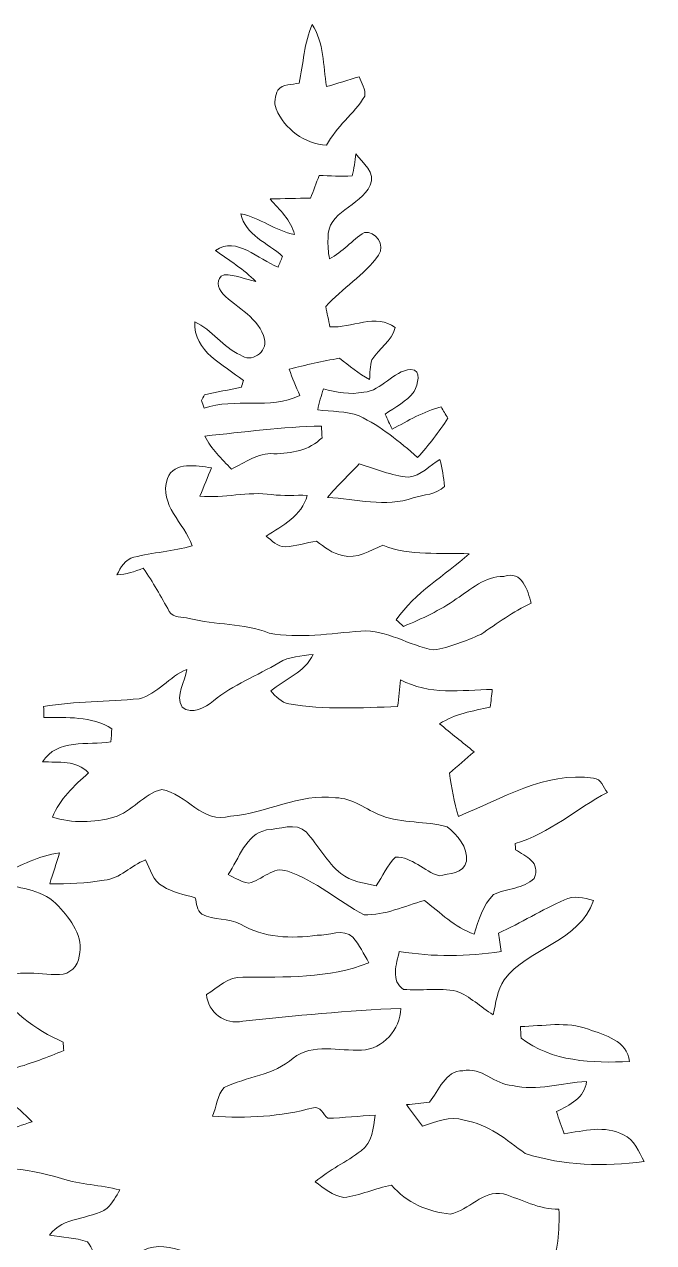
# Model space of a CAD drawing. Header units: centimetres. Extents: x -16.2 to 16.2, y -13.4 to 13.4.
# Drawn here: x -3.21 to 4.71, y -1.94 to 13.41 of the extents above; entities that cross this region are included whole.
import ezdxf

# ---------------------------------------------------------------- set-up
doc = ezdxf.new("R2010")
doc.units = ezdxf.units.CM
doc.header["$MEASUREMENT"] = 0
doc.layers.add('Layer 1', color=7, linetype='Continuous')

msp = doc.modelspace()

# ---------------------------------------------------------------- linework, layer by layer
at = {"layer": 'Layer 1', "color": 252, "lineweight": 9}
for points, knots in [([(0.25002, 12.66578), (0.30259, 12.91202), (0.31246, 13.17167), (0.41336, 13.4052), (0.41336, 13.4052), (0.5647, 13.17555), (0.54777, 12.88309), (0.59469, 12.6238), (0.59469, 12.6238), (0.73333, 12.65802), (0.86738, 12.70565), (1.00461, 12.74586), (1.00461, 12.74586), (1.03001, 12.66684), (1.09387, 12.58429), (1.07411, 12.49998), (1.07411, 12.49998), (0.939, 12.27632), (0.71569, 12.11721), (0.59539, 11.88226), (0.59539, 11.88226), (0.31529, 11.90272), (0.06905, 12.08264), (-0.03961, 12.34052), (-0.03961, 12.34052), (-0.07101, 12.41778), (-0.05196, 12.50456), (-0.02056, 12.57829), (-0.02056, 12.57829), (0.0447, 12.65661), (0.15971, 12.6425), (0.25002, 12.66578)], [0, 0, 0, 0, 0.11111111, 0.11111111, 0.11111111, 0.11111111, 0.22222222, 0.22222222, 0.22222222, 0.22222222, 0.33333333, 0.33333333, 0.33333333, 0.33333333, 0.44444444, 0.44444444, 0.44444444, 0.44444444, 0.55555556, 0.55555556, 0.55555556, 0.55555556, 0.66666667, 0.66666667, 0.66666667, 0.66666667, 0.77777778, 0.77777778, 0.77777778, 0.77777778, 1, 1, 1, 1]), ([(0.96228, 11.77396), (1.04801, 11.66178), (1.21945, 11.53407), (1.14255, 11.37991), (1.14255, 11.37991), (1.02014, 11.10721), (0.5961, 11.05394), (0.61338, 10.70822), (0.61338, 10.70822), (0.6095, 10.62249), (0.61515, 10.53747), (0.63067, 10.45316), (0.63067, 10.45316), (0.79824, 10.53465), (0.91289, 10.68952), (1.07058, 10.78583), (1.07058, 10.78583), (1.20993, 10.81158), (1.3401, 10.62108), (1.24697, 10.49867), (1.24697, 10.49867), (1.06811, 10.24255), (0.79083, 10.08133), (0.5834, 9.85062), (0.5834, 9.85062), (0.60104, 9.7656), (0.61938, 9.68058), (0.63772, 9.5952), (0.63772, 9.5952), (0.89913, 9.5758), (1.22686, 9.77336), (1.45617, 9.58603), (1.45617, 9.58603), (1.41348, 9.41811), (1.25438, 9.3211), (1.16583, 9.18034), (1.16583, 9.18034), (1.13761, 9.10132), (1.14326, 9.01559), (1.13479, 8.93304), (1.13479, 8.93304), (0.99862, 9.00712), (0.87867, 9.10696), (0.7559, 9.19939), (0.7559, 9.19939), (0.54283, 9.16623), (0.33328, 9.11296), (0.12373, 9.06392), (0.12373, 9.06392), (0.16359, 8.95174), (0.21086, 8.84238), (0.25743, 8.73266), (0.25743, 8.73266), (-0.12004, 8.54604), (-0.55396, 8.70691), (-0.9459, 8.57285), (-0.9459, 8.57285), (-0.95648, 8.6046), (-0.96706, 8.636), (-0.97765, 8.66705), (-0.97765, 8.66705), (-0.96883, 8.68504), (-0.95154, 8.72067), (-0.94272, 8.73831), (-0.94272, 8.73831), (-0.7875, 8.77182), (-0.63263, 8.80463), (-0.4767, 8.83673), (-0.4767, 8.83673), (-0.47035, 8.85719), (-0.4573, 8.89882), (-0.45095, 8.91928), (-0.45095, 8.91928), (-0.69895, 9.11895), (-1.07995, 9.28123), (-1.06372, 9.6587), (-1.06372, 9.6587), (-0.8443, 9.55957), (-0.71306, 9.33838), (-0.49046, 9.24278), (-0.49046, 9.24278), (-0.35887, 9.13236), (-0.14368, 9.27912), (-0.18531, 9.43928), (-0.18531, 9.43928), (-0.24881, 9.70668), (-0.53385, 9.83051), (-0.70883, 10.01219), (-0.70883, 10.01219), (-0.78044, 10.07992), (-0.80655, 10.21151), (-0.69366, 10.25137), (-0.69366, 10.25137), (-0.55572, 10.25525), (-0.42731, 10.19422), (-0.29431, 10.166), (-0.29431, 10.166), (-0.4453, 10.31981), (-0.63051, 10.43376), (-0.80443, 10.55829), (-0.80443, 10.55829), (-0.52715, 10.74244), (-0.27033, 10.44046), (-0.01491, 10.34944), (-0.01491, 10.34944), (0.00308, 10.39389), (0.02142, 10.43834), (0.04012, 10.48209), (0.04012, 10.48209), (-0.14368, 10.65354), (-0.4259, 10.7509), (-0.48552, 11.02043), (-0.48552, 11.02043), (-0.24563, 10.96822), (-0.04737, 10.8077), (0.19287, 10.75725), (0.19287, 10.75725), (0.14877, 10.9407), (0.00378, 11.06911), (-0.11546, 11.20599), (-0.11546, 11.20599), (0.05352, 11.21022), (0.22356, 11.2141), (0.39325, 11.21657), (0.39325, 11.21657), (0.43029, 11.31112), (0.46522, 11.40637), (0.50014, 11.50126), (0.50014, 11.50126), (0.63843, 11.49844), (0.77637, 11.48645), (0.91501, 11.49809), (0.91501, 11.49809), (0.94429, 11.58734), (0.94923, 11.68153), (0.96228, 11.77396)], [0, 0, 0, 0, 0.02857143, 0.02857143, 0.02857143, 0.02857143, 0.05714286, 0.05714286, 0.05714286, 0.05714286, 0.08571429, 0.08571429, 0.08571429, 0.08571429, 0.11428571, 0.11428571, 0.11428571, 0.11428571, 0.14285714, 0.14285714, 0.14285714, 0.14285714, 0.17142857, 0.17142857, 0.17142857, 0.17142857, 0.2, 0.2, 0.2, 0.2, 0.22857143, 0.22857143, 0.22857143, 0.22857143, 0.25714286, 0.25714286, 0.25714286, 0.25714286, 0.28571429, 0.28571429, 0.28571429, 0.28571429, 0.31428571, 0.31428571, 0.31428571, 0.31428571, 0.34285714, 0.34285714, 0.34285714, 0.34285714, 0.37142857, 0.37142857, 0.37142857, 0.37142857, 0.4, 0.4, 0.4, 0.4, 0.42857143, 0.42857143, 0.42857143, 0.42857143, 0.45714286, 0.45714286, 0.45714286, 0.45714286, 0.48571429, 0.48571429, 0.48571429, 0.48571429, 0.51428571, 0.51428571, 0.51428571, 0.51428571, 0.54285714, 0.54285714, 0.54285714, 0.54285714, 0.57142857, 0.57142857, 0.57142857, 0.57142857, 0.6, 0.6, 0.6, 0.6, 0.62857143, 0.62857143, 0.62857143, 0.62857143, 0.65714286, 0.65714286, 0.65714286, 0.65714286, 0.68571429, 0.68571429, 0.68571429, 0.68571429, 0.71428571, 0.71428571, 0.71428571, 0.71428571, 0.74285714, 0.74285714, 0.74285714, 0.74285714, 0.77142857, 0.77142857, 0.77142857, 0.77142857, 0.8, 0.8, 0.8, 0.8, 0.82857143, 0.82857143, 0.82857143, 0.82857143, 0.85714286, 0.85714286, 0.85714286, 0.85714286, 0.88571429, 0.88571429, 0.88571429, 0.88571429, 0.91428571, 0.91428571, 0.91428571, 0.91428571, 0.94285714, 0.94285714, 0.94285714, 0.94285714, 1, 1, 1, 1]), ([(1.06247, 8.77358), (1.29248, 8.79017), (1.42654, 9.04064), (1.65443, 9.06039), (1.65443, 9.06039), (1.79942, 9.05334), (1.74051, 8.8706), (1.6957, 8.78029), (1.6957, 8.78029), (1.60469, 8.65293), (1.45441, 8.58626), (1.33129, 8.49489), (1.33129, 8.49489), (1.36057, 8.43245), (1.3902, 8.37036), (1.42019, 8.30792), (1.42019, 8.30792), (1.6195, 8.41199), (1.81389, 8.53158), (2.03437, 8.58767), (2.03437, 8.58767), (2.06295, 8.5404), (2.09223, 8.49313), (2.12151, 8.4455), (2.12151, 8.4455), (2.00827, 8.27088), (1.88021, 8.10613), (1.74015, 7.95232), (1.74015, 7.95232), (1.51332, 8.14952), (1.27907, 8.34355), (1.00638, 8.47443), (1.00638, 8.47443), (0.83987, 8.54005), (0.65713, 8.52347), (0.48321, 8.55028), (0.48321, 8.55028), (0.49732, 8.64341), (0.53189, 8.72631), (0.55412, 8.81592), (0.55412, 8.81592), (0.71922, 8.77006), (0.89102, 8.73654), (1.06247, 8.77358)], [0, 0, 0, 0, 0.08333333, 0.08333333, 0.08333333, 0.08333333, 0.16666667, 0.16666667, 0.16666667, 0.16666667, 0.25, 0.25, 0.25, 0.25, 0.33333333, 0.33333333, 0.33333333, 0.33333333, 0.41666667, 0.41666667, 0.41666667, 0.41666667, 0.5, 0.5, 0.5, 0.5, 0.58333333, 0.58333333, 0.58333333, 0.58333333, 0.66666667, 0.66666667, 0.66666667, 0.66666667, 0.75, 0.75, 0.75, 0.75, 0.83333333, 0.83333333, 0.83333333, 0.83333333, 1, 1, 1, 1]), ([(-0.93566, 8.22043), (-0.44813, 8.26841), (0.03871, 8.33826), (0.52942, 8.34602), (0.52942, 8.34602), (0.53189, 8.30933), (0.53683, 8.23595), (0.5393, 8.19962), (0.5393, 8.19962), (0.3742, 8.03875), (0.15371, 7.99994), (-0.06889, 7.99747), (-0.06889, 7.99747), (-0.27138, 8.01264), (-0.43155, 7.88741), (-0.60229, 7.80486), (-0.60229, 7.80486), (-0.72541, 7.93327), (-0.85876, 8.05709), (-0.93566, 8.22043)], [0, 0, 0, 0, 0.16666667, 0.16666667, 0.16666667, 0.16666667, 0.33333333, 0.33333333, 0.33333333, 0.33333333, 0.5, 0.5, 0.5, 0.5, 0.66666667, 0.66666667, 0.66666667, 0.66666667, 1, 1, 1, 1]), ([(-1.40839, 7.68456), (-1.31984, 7.91175), (-1.04291, 7.84119), (-0.85241, 7.82179), (-0.85241, 7.82179), (-0.90109, 7.70255), (-0.95189, 7.58402), (-0.99811, 7.46337), (-0.99811, 7.46337), (-0.69648, 7.43338), (-0.39768, 7.52793), (-0.09641, 7.48348), (-0.09641, 7.48348), (0.05247, 7.46407), (0.2024, 7.47854), (0.35197, 7.47325), (0.35197, 7.47325), (0.28036, 7.21325), (0.04294, 7.09083), (-0.1659, 6.96031), (-0.1659, 6.96031), (-0.09429, 6.90492), (-0.02338, 6.82907), (0.07293, 6.82413), (0.07293, 6.82413), (0.20769, 6.8319), (0.33645, 6.8774), (0.4698, 6.89716), (0.4698, 6.89716), (0.56787, 6.82308), (0.66736, 6.7377), (0.79295, 6.71795), (0.79295, 6.71795), (0.97886, 6.66538), (1.13973, 6.77933), (1.3013, 6.84565), (1.3013, 6.84565), (1.64737, 6.70525), (2.02485, 6.75605), (2.38891, 6.737), (2.38891, 6.737), (2.08164, 6.46289), (1.70805, 6.25263), (1.47204, 5.9055), (1.47204, 5.9055), (1.50238, 5.87834), (1.53237, 5.85117), (1.56306, 5.82366), (1.56306, 5.82366), (1.79378, 5.91891), (2.02167, 6.02509), (2.22699, 6.16867), (2.22699, 6.16867), (2.40973, 6.28827), (2.58753, 6.46007), (2.82389, 6.4516), (2.82389, 6.4516), (3.05813, 6.53662), (3.12551, 6.27133), (3.16749, 6.11646), (3.16749, 6.11646), (2.94172, 6.00887), (2.74028, 5.86246), (2.53532, 5.72206), (2.53532, 5.72206), (2.34446, 5.64162), (2.14726, 5.55837), (1.94124, 5.52697), (1.94124, 5.52697), (1.63044, 5.58024), (1.35175, 5.7852), (1.02684, 5.76404), (1.02684, 5.76404), (0.64337, 5.73546), (0.25355, 5.66632), (-0.12816, 5.73864), (-0.12816, 5.73864), (-0.44848, 5.86952), (-0.80373, 5.83742), (-1.13498, 5.92349), (-1.13498, 5.92349), (-1.21789, 5.94748), (-1.33395, 5.92702), (-1.38475, 6.01275), (-1.38475, 6.01275), (-1.48953, 6.19619), (-1.58619, 6.38457), (-1.71178, 6.55532), (-1.71178, 6.55532), (-1.81761, 6.51263), (-1.92768, 6.47912), (-2.04233, 6.47347), (-2.04233, 6.47347), (-1.9947, 6.56449), (-1.94038, 6.66891), (-1.83066, 6.69361), (-1.83066, 6.69361), (-1.58971, 6.75852), (-1.33607, 6.76522), (-1.09653, 6.83895), (-1.09653, 6.83895), (-1.19284, 7.12717), (-1.51881, 7.35119), (-1.40839, 7.68456)], [0, 0, 0, 0, 0.03703704, 0.03703704, 0.03703704, 0.03703704, 0.07407407, 0.07407407, 0.07407407, 0.07407407, 0.11111111, 0.11111111, 0.11111111, 0.11111111, 0.14814815, 0.14814815, 0.14814815, 0.14814815, 0.18518519, 0.18518519, 0.18518519, 0.18518519, 0.22222222, 0.22222222, 0.22222222, 0.22222222, 0.25925926, 0.25925926, 0.25925926, 0.25925926, 0.2962963, 0.2962963, 0.2962963, 0.2962963, 0.33333333, 0.33333333, 0.33333333, 0.33333333, 0.37037037, 0.37037037, 0.37037037, 0.37037037, 0.40740741, 0.40740741, 0.40740741, 0.40740741, 0.44444444, 0.44444444, 0.44444444, 0.44444444, 0.48148148, 0.48148148, 0.48148148, 0.48148148, 0.51851852, 0.51851852, 0.51851852, 0.51851852, 0.55555556, 0.55555556, 0.55555556, 0.55555556, 0.59259259, 0.59259259, 0.59259259, 0.59259259, 0.62962963, 0.62962963, 0.62962963, 0.62962963, 0.66666667, 0.66666667, 0.66666667, 0.66666667, 0.7037037, 0.7037037, 0.7037037, 0.7037037, 0.74074074, 0.74074074, 0.74074074, 0.74074074, 0.77777778, 0.77777778, 0.77777778, 0.77777778, 0.81481481, 0.81481481, 0.81481481, 0.81481481, 0.85185185, 0.85185185, 0.85185185, 0.85185185, 0.88888889, 0.88888889, 0.88888889, 0.88888889, 0.92592593, 0.92592593, 0.92592593, 0.92592593, 1, 1, 1, 1]), ([(1.6248, 7.70432), (1.78355, 7.71666), (1.89044, 7.85178), (2.02097, 7.92621), (2.02097, 7.92621), (2.04778, 7.81438), (2.06753, 7.70185), (2.07706, 7.58649), (2.07706, 7.58649), (1.97511, 7.48101), (1.81671, 7.48453), (1.68477, 7.4415), (1.68477, 7.4415), (1.33552, 7.31943), (0.9644, 7.42738), (0.60703, 7.44749), (0.60703, 7.44749), (0.72839, 7.59848), (0.87373, 7.7276), (1.00532, 7.86906), (1.00532, 7.86906), (1.21064, 7.81262), (1.4096, 7.71843), (1.6248, 7.70432)], [0, 0, 0, 0, 0.14285714, 0.14285714, 0.14285714, 0.14285714, 0.28571429, 0.28571429, 0.28571429, 0.28571429, 0.42857143, 0.42857143, 0.42857143, 0.42857143, 0.57142857, 0.57142857, 0.57142857, 0.57142857, 0.71428571, 0.71428571, 0.71428571, 0.71428571, 1, 1, 1, 1]), ([(-0.00504, 5.36646), (0.12373, 5.44619), (0.27895, 5.44865), (0.42465, 5.47123), (0.42465, 5.47123), (0.32305, 5.24616), (0.07152, 5.15938), (-0.10805, 5.0105), (-0.10805, 5.0105), (-0.04314, 4.94348), (0.02213, 4.86304), (0.1209, 4.84999), (0.1209, 4.84999), (0.57176, 4.76956), (1.03319, 4.79813), (1.48862, 4.81365), (1.48862, 4.81365), (1.50132, 4.9269), (1.51402, 5.03943), (1.52672, 5.15232), (1.52672, 5.15232), (1.87739, 4.95406), (2.29366, 5.02109), (2.67925, 5.02955), (2.67925, 5.02955), (2.67149, 4.95512), (2.66267, 4.88068), (2.65244, 4.80625), (2.65244, 4.80625), (2.43407, 4.75827), (2.20688, 4.72123), (2.01603, 4.5974), (2.01603, 4.5974), (2.15714, 4.47569), (2.30672, 4.36386), (2.44959, 4.24427), (2.44959, 4.24427), (2.34764, 4.15325), (2.24357, 4.06471), (2.1402, 3.97545), (2.1402, 3.97545), (2.16596, 3.79236), (2.19806, 3.60857), (2.25239, 3.43112), (2.25239, 3.43112), (2.79849, 3.64984), (3.33894, 3.9998), (3.95313, 3.91195), (3.95313, 3.91195), (4.04838, 3.90666), (4.07695, 3.79624), (4.1267, 3.73133), (4.1267, 3.73133), (3.73511, 3.52637), (3.39997, 3.21451), (2.96817, 3.08857), (2.96817, 3.08857), (2.96923, 3.06917), (2.97135, 3.03036), (2.97241, 3.01096), (2.97241, 3.01096), (3.10047, 2.92912), (3.29202, 2.85221), (3.20806, 2.65042), (3.20806, 2.65042), (3.07119, 2.5139), (2.85952, 2.52871), (2.69477, 2.44722), (2.69477, 2.44722), (2.5586, 2.31211), (2.50992, 2.12337), (2.44959, 1.94839), (2.44959, 1.94839), (2.20759, 2.0313), (2.0252, 2.22038), (1.82517, 2.37067), (1.82517, 2.37067), (1.5747, 2.30223), (1.33023, 2.18193), (1.06564, 2.19075), (1.06564, 2.19075), (0.74144, 2.36397), (0.45887, 2.62361), (0.10574, 2.73932), (0.10574, 2.73932), (-0.07947, 2.81199), (-0.21494, 2.62432), (-0.38463, 2.5901), (-0.38463, 2.5901), (-0.47811, 2.60597), (-0.56101, 2.65607), (-0.64427, 2.69805), (-0.64427, 2.69805), (-0.50316, 2.89666), (-0.42731, 3.20569), (-0.16096, 3.25932), (-0.16096, 3.25932), (-0.00398, 3.26496), (0.20804, 3.36621), (0.34033, 3.23039), (0.34033, 3.23039), (0.4945, 3.06529), (0.5961, 2.85292), (0.77531, 2.71075), (0.77531, 2.71075), (0.9016, 2.61056), (1.0667, 2.58727), (1.21945, 2.55588), (1.21945, 2.55588), (1.29989, 2.67582), (1.35669, 2.81517), (1.46111, 2.91747), (1.46111, 2.91747), (1.6696, 2.92312), (1.822, 2.73967), (2.01074, 2.68041), (2.01074, 2.68041), (2.13209, 2.71322), (2.32471, 2.70722), (2.35328, 2.86562), (2.35328, 2.86562), (2.37515, 3.042), (2.23722, 3.19723), (2.11057, 3.30059), (2.11057, 3.30059), (1.84246, 3.37467), (1.5493, 3.3394), (1.28613, 3.43994), (1.28613, 3.43994), (1.0914, 3.51261), (0.92559, 3.66677), (0.70652, 3.6636), (0.70652, 3.6636), (0.24685, 3.72886), (-0.16414, 3.46322), (-0.61464, 3.43535), (-0.61464, 3.43535), (-0.96283, 3.32599), (-1.16815, 3.72004), (-1.4793, 3.7712), (-1.4793, 3.7712), (-1.70719, 3.71369), (-1.85253, 3.48721), (-2.08043, 3.42089), (-2.08043, 3.42089), (-2.33161, 3.35104), (-2.6036, 3.34081), (-2.85372, 3.42089), (-2.85372, 3.42089), (-2.76623, 3.64984), (-2.57926, 3.81776), (-2.40075, 3.97757), (-2.40075, 3.97757), (-2.54998, 4.14408), (-2.77822, 4.10528), (-2.97825, 4.11868), (-2.97825, 4.11868), (-2.79551, 4.41008), (-2.40922, 4.32435), (-2.11888, 4.3688), (-2.11888, 4.3688), (-2.11465, 4.42454), (-2.11041, 4.47993), (-2.10548, 4.53531), (-2.10548, 4.53531), (-2.36547, 4.69653), (-2.67133, 4.67395), (-2.96237, 4.67537), (-2.96237, 4.67537), (-2.96273, 4.71029), (-2.96378, 4.77979), (-2.96449, 4.81471), (-2.96449, 4.81471), (-2.56726, 4.88103), (-2.16333, 4.87786), (-1.76293, 4.91102), (-1.76293, 4.91102), (-1.53151, 4.97664), (-1.38299, 5.19042), (-1.16321, 5.2825), (-1.16321, 5.2825), (-1.18473, 5.12692), (-1.31067, 4.95829), (-1.22318, 4.80554), (-1.22318, 4.80554), (-1.09618, 4.70465), (-0.9339, 4.80131), (-0.82842, 4.88633), (-0.82842, 4.88633), (-0.58253, 5.092), (-0.27703, 5.20171), (-0.00504, 5.36646)], [0, 0, 0, 0, 0.02040816, 0.02040816, 0.02040816, 0.02040816, 0.04081633, 0.04081633, 0.04081633, 0.04081633, 0.06122449, 0.06122449, 0.06122449, 0.06122449, 0.08163265, 0.08163265, 0.08163265, 0.08163265, 0.10204082, 0.10204082, 0.10204082, 0.10204082, 0.12244898, 0.12244898, 0.12244898, 0.12244898, 0.14285714, 0.14285714, 0.14285714, 0.14285714, 0.16326531, 0.16326531, 0.16326531, 0.16326531, 0.18367347, 0.18367347, 0.18367347, 0.18367347, 0.20408163, 0.20408163, 0.20408163, 0.20408163, 0.2244898, 0.2244898, 0.2244898, 0.2244898, 0.24489796, 0.24489796, 0.24489796, 0.24489796, 0.26530612, 0.26530612, 0.26530612, 0.26530612, 0.28571429, 0.28571429, 0.28571429, 0.28571429, 0.30612245, 0.30612245, 0.30612245, 0.30612245, 0.32653061, 0.32653061, 0.32653061, 0.32653061, 0.34693878, 0.34693878, 0.34693878, 0.34693878, 0.36734694, 0.36734694, 0.36734694, 0.36734694, 0.3877551, 0.3877551, 0.3877551, 0.3877551, 0.40816327, 0.40816327, 0.40816327, 0.40816327, 0.42857143, 0.42857143, 0.42857143, 0.42857143, 0.44897959, 0.44897959, 0.44897959, 0.44897959, 0.46938776, 0.46938776, 0.46938776, 0.46938776, 0.48979592, 0.48979592, 0.48979592, 0.48979592, 0.51020408, 0.51020408, 0.51020408, 0.51020408, 0.53061224, 0.53061224, 0.53061224, 0.53061224, 0.55102041, 0.55102041, 0.55102041, 0.55102041, 0.57142857, 0.57142857, 0.57142857, 0.57142857, 0.59183673, 0.59183673, 0.59183673, 0.59183673, 0.6122449, 0.6122449, 0.6122449, 0.6122449, 0.63265306, 0.63265306, 0.63265306, 0.63265306, 0.65306122, 0.65306122, 0.65306122, 0.65306122, 0.67346939, 0.67346939, 0.67346939, 0.67346939, 0.69387755, 0.69387755, 0.69387755, 0.69387755, 0.71428571, 0.71428571, 0.71428571, 0.71428571, 0.73469388, 0.73469388, 0.73469388, 0.73469388, 0.75510204, 0.75510204, 0.75510204, 0.75510204, 0.7755102, 0.7755102, 0.7755102, 0.7755102, 0.79591837, 0.79591837, 0.79591837, 0.79591837, 0.81632653, 0.81632653, 0.81632653, 0.81632653, 0.83673469, 0.83673469, 0.83673469, 0.83673469, 0.85714286, 0.85714286, 0.85714286, 0.85714286, 0.87755102, 0.87755102, 0.87755102, 0.87755102, 0.89795918, 0.89795918, 0.89795918, 0.89795918, 0.91836735, 0.91836735, 0.91836735, 0.91836735, 0.93877551, 0.93877551, 0.93877551, 0.93877551, 0.95918367, 0.95918367, 0.95918367, 0.95918367, 1, 1, 1, 1]), ([(-3.48801, 2.70792), (-3.25377, 2.81376), (-3.02199, 2.9337), (-2.76482, 2.97321), (-2.76482, 2.97321), (-2.80045, 2.84092), (-2.85054, 2.71322), (-2.88758, 2.58128), (-2.88758, 2.58128), (-2.65934, 2.57881), (-2.43003, 2.58939), (-2.20461, 2.62679), (-2.20461, 2.62679), (-2, 2.64266), (-1.86876, 2.81517), (-1.68426, 2.88149), (-1.68426, 2.88149), (-1.62288, 2.76578), (-1.59007, 2.61585), (-1.46448, 2.55059), (-1.46448, 2.55059), (-1.34136, 2.47403), (-1.19672, 2.4444), (-1.05843, 2.40665), (-1.05843, 2.40665), (-1.03832, 2.33574), (-1.03832, 2.24649), (-0.97341, 2.19851), (-0.97341, 2.19851), (-0.82278, 2.11808), (-0.63863, 2.15265), (-0.48693, 2.07257), (-0.48693, 2.07257), (-0.20224, 1.89971), (0.15512, 1.88842), (0.47721, 1.93358), (0.47721, 1.93358), (0.61938, 1.92617), (0.80494, 2.02565), (0.92594, 1.91029), (0.92594, 1.91029), (1.00497, 1.81152), (1.06459, 1.69686), (1.12667, 1.58609), (1.12667, 1.58609), (0.62114, 1.38677), (0.07399, 1.40688), (-0.45941, 1.40688), (-0.45941, 1.40688), (-0.63968, 1.41394), (-0.77374, 1.27565), (-0.91661, 1.18816), (-0.91661, 1.18816), (-0.89474, 0.96309), (-0.6866, 0.79834), (-0.45941, 0.85231), (-0.45941, 0.85231), (0.20169, 0.91652), (0.86315, 0.99025), (1.52778, 1.01177), (1.52778, 1.01177), (1.52037, 0.74436), (1.30518, 0.50165), (1.03601, 0.48613), (1.03601, 0.48613), (0.75273, 0.47378), (0.42077, 0.57891), (0.17241, 0.38665), (0.17241, 0.38665), (-0.06783, 0.16933), (-0.41144, 0.15452), (-0.69331, 0.01658), (-0.69331, 0.01658), (-0.78009, -0.08325), (-0.79208, -0.22472), (-0.83865, -0.34502), (-0.83865, -0.34502), (-0.41214, -0.3743), (0.01542, -0.35278), (0.42888, -0.23777), (0.42888, -0.23777), (0.51425, -0.2159), (0.55306, -0.32561), (0.60915, -0.37112), (0.60915, -0.37112), (0.80847, -0.36442), (1.00673, -0.34255), (1.2064, -0.33126), (1.2064, -0.33126), (1.18559, -0.49142), (1.17077, -0.67627), (1.02825, -0.78105), (1.02825, -0.78105), (0.84551, -0.92357), (0.62926, -1.01847), (0.45287, -1.17016), (0.45287, -1.17016), (0.56047, -1.25306), (0.67477, -1.34585), (0.81164, -1.36878), (0.81164, -1.36878), (1.01731, -1.34302), (1.20958, -1.25271), (1.41313, -1.21426), (1.41313, -1.21426), (1.5994, -1.43192), (1.86927, -1.55152), (2.15185, -1.57868), (2.15185, -1.57868), (2.38856, -1.52894), (2.55578, -1.27741), (2.8186, -1.32186), (2.8186, -1.32186), (3.04896, -1.39347), (3.26874, -1.52365), (3.51745, -1.51518), (3.51745, -1.51518), (3.52592, -1.78541), (3.51357, -2.05951), (3.38869, -2.30434), (3.38869, -2.30434), (3.79367, -2.35479), (4.37576, -2.3248), (4.58813, -2.75378), (4.58813, -2.75378), (4.62835, -2.93088), (4.70878, -3.26778), (4.46854, -3.34045), (4.46854, -3.34045), (3.92314, -3.33975), (3.37634, -3.16265), (2.83377, -3.29635), (2.83377, -3.29635), (2.58506, -3.39831), (2.49051, -3.69746), (2.24604, -3.80647), (2.24604, -3.80647), (1.98922, -3.96804), (1.66431, -3.86221), (1.38561, -3.93876), (1.38561, -3.93876), (0.87656, -4.08975), (0.33786, -4.0192), (-0.18143, -3.97122), (-0.18143, -3.97122), (-0.43684, -3.97016), (-0.6732, -4.08517), (-0.90921, -4.16701), (-0.90921, -4.16701), (-1.09618, -4.23016), (-1.30291, -4.306), (-1.41333, -4.48133), (-1.41333, -4.48133), (-1.48318, -4.5787), (-1.41156, -4.73392), (-1.29338, -4.74592), (-1.29338, -4.74592), (-1.09653, -4.75474), (-0.90568, -4.65067), (-0.70918, -4.69441), (-0.70918, -4.69441), (-0.68943, -4.81471), (-0.68872, -4.93889), (-0.68343, -5.0613), (-0.68343, -5.0613), (-0.47106, -5.08846), (-0.24493, -5.0553), (-0.03926, -5.1241), (-0.03926, -5.1241), (0.03377, -5.26873), (-0.02585, -5.43595), (-0.06042, -5.58341), (-0.06042, -5.58341), (-0.25304, -5.56436), (-0.37263, -5.41478), (-0.5021, -5.29413), (-0.5021, -5.29413), (-0.53597, -5.30648), (-0.56983, -5.31918), (-0.60335, -5.33223), (-0.60335, -5.33223), (-0.50457, -5.48252), (-0.43331, -5.64691), (-0.41814, -5.82895), (-0.41814, -5.82895), (-0.68378, -5.81942), (-0.86123, -5.60881), (-1.0856, -5.4998), (-1.0856, -5.4998), (-1.30926, -5.38409), (-1.58266, -5.21688), (-1.8349, -5.36081), (-1.8349, -5.36081), (-2.38664, -5.58694), (-2.94403, -5.81907), (-3.53176, -5.93055), (-3.53176, -5.93055), (-3.53458, -5.65503), (-3.31233, -5.4744), (-3.14017, -5.29343), (-3.14017, -5.29343), (-2.72284, -4.94065), (-2.24482, -4.66584), (-1.83066, -4.30918), (-1.83066, -4.30918), (-1.71989, -4.20405), (-1.61758, -4.05483), (-1.63593, -3.89572), (-1.63593, -3.89572), (-1.69731, -3.73203), (-1.83066, -3.54506), (-2.02398, -3.55141), (-2.02398, -3.55141), (-2.30338, -3.55706), (-2.57538, -3.64031), (-2.85583, -3.62479), (-2.85583, -3.62479), (-2.99977, -3.61985), (-3.15781, -3.65266), (-3.28658, -3.57328), (-3.28658, -3.57328), (-3.40687, -3.51049), (-3.30739, -3.35738), (-3.30739, -3.25155), (-3.30739, -3.25155), (-2.91757, -3.32669), (-2.5147, -3.34468), (-2.12029, -3.31011), (-2.12029, -3.31011), (-1.87053, -3.16935), (-1.68073, -2.9344), (-1.41826, -2.80987), (-1.41826, -2.80987), (-1.45672, -3.02754), (-1.56502, -3.22545), (-1.60524, -3.44346), (-1.60524, -3.44346), (-1.45919, -3.46533), (-1.31031, -3.4932), (-1.16285, -3.46075), (-1.16285, -3.46075), (-0.90568, -3.34927), (-0.75645, -3.07234), (-0.47917, -2.99579), (-0.47917, -2.99579), (-0.11616, -2.89242), (0.17029, -2.60138), (0.56258, -2.58868), (0.56258, -2.58868), (0.56329, -2.64407), (0.56435, -2.69981), (0.56576, -2.7559), (0.56576, -2.7559), (0.37173, -2.91888), (-0.00292, -2.97885), (-0.0382, -3.27766), (-0.0382, -3.27766), (0.07363, -3.37573), (0.22744, -3.40748), (0.36926, -3.44064), (0.36926, -3.44064), (0.91042, -3.4858), (1.45476, -3.45898), (1.99733, -3.45087), (1.99733, -3.45087), (2.00368, -3.308), (2.01003, -3.16547), (2.01638, -3.02366), (2.01638, -3.02366), (2.27109, -3.0166), (2.52473, -3.04341), (2.77697, -3.07728), (2.77697, -3.07728), (2.7999, -2.96016), (2.89797, -2.81552), (2.79073, -2.71745), (2.79073, -2.71745), (2.53567, -2.47227), (2.17125, -2.41829), (1.85763, -2.28177), (1.85763, -2.28177), (1.4791, -2.11384), (1.07129, -2.27189), (0.679, -2.27189), (0.679, -2.27189), (0.36079, -2.25672), (0.0246, -2.32727), (-0.27809, -2.19745), (-0.27809, -2.19745), (-0.57019, -2.06551), (-0.90533, -2.17558), (-1.19637, -2.04858), (-1.19637, -2.04858), (-1.35865, -1.99072), (-1.54491, -1.95509), (-1.70613, -2.03129), (-1.70613, -2.03129), (-1.92838, -2.12584), (-2.04268, -2.35514), (-2.22789, -2.49837), (-2.22789, -2.49837), (-2.29068, -2.30999), (-2.28786, -2.08774), (-2.41169, -1.92652), (-2.41169, -1.92652), (-2.5662, -1.87395), (-2.73166, -1.87184), (-2.89111, -1.84432), (-2.89111, -1.84432), (-2.72001, -1.60337), (-2.39193, -1.65488), (-2.16439, -1.50495), (-2.16439, -1.50495), (-2.09983, -1.43616), (-2.05221, -1.35431), (-2.00635, -1.27282), (-2.00635, -1.27282), (-2.24906, -1.21214), (-2.50235, -1.20403), (-2.74189, -1.12995), (-2.74189, -1.12995), (-3.18639, -0.98566), (-3.66193, -0.97084), (-4.12442, -1.01423), (-4.12442, -1.01423), (-4.15123, -0.97014), (-4.17805, -0.92604), (-4.2045, -0.8823), (-4.2045, -0.8823), (-4.08738, -0.77787), (-3.98472, -0.63182), (-3.82033, -0.60184), (-3.82033, -0.60184), (-3.57726, -0.56727), (-3.34196, -0.496), (-3.11089, -0.41416), (-3.11089, -0.41416), (-3.21285, -0.32385), (-3.29963, -0.20073), (-3.4351, -0.16157), (-3.4351, -0.16157), (-3.65876, -0.13511), (-3.87889, -0.19015), (-4.10079, -0.20567), (-4.10079, -0.20567), (-4.05069, -0.08255), (-4.04505, 0.09702), (-3.90111, 0.15487), (-3.90111, 0.15487), (-3.71696, 0.21872), (-3.51553, 0.20497), (-3.3282, 0.25894), (-3.3282, 0.25894), (-3.11901, 0.32173), (-2.91228, 0.39547), (-2.71155, 0.48295), (-2.71155, 0.48295), (-2.71366, 0.50906), (-2.71825, 0.56198), (-2.72037, 0.58844), (-2.72037, 0.58844), (-3.07173, 0.74613), (-3.39558, 0.98284), (-3.59737, 1.31657), (-3.59737, 1.31657), (-3.37124, 1.53282), (-3.04069, 1.43404), (-2.76376, 1.43757), (-2.76376, 1.43757), (-2.63958, 1.44251), (-2.52563, 1.5427), (-2.51787, 1.66935), (-2.51787, 1.66935), (-2.45508, 1.91382), (-2.62335, 2.13254), (-2.77646, 2.29905), (-2.77646, 2.29905), (-2.95779, 2.50261), (-3.23966, 2.52765), (-3.48942, 2.58022), (-3.48942, 2.58022), (-3.48907, 2.6229), (-3.48872, 2.66559), (-3.48801, 2.70792)], [0, 0, 0, 0, 0.01030928, 0.01030928, 0.01030928, 0.01030928, 0.02061856, 0.02061856, 0.02061856, 0.02061856, 0.03092784, 0.03092784, 0.03092784, 0.03092784, 0.04123711, 0.04123711, 0.04123711, 0.04123711, 0.05154639, 0.05154639, 0.05154639, 0.05154639, 0.06185567, 0.06185567, 0.06185567, 0.06185567, 0.07216495, 0.07216495, 0.07216495, 0.07216495, 0.08247423, 0.08247423, 0.08247423, 0.08247423, 0.09278351, 0.09278351, 0.09278351, 0.09278351, 0.10309278, 0.10309278, 0.10309278, 0.10309278, 0.11340206, 0.11340206, 0.11340206, 0.11340206, 0.12371134, 0.12371134, 0.12371134, 0.12371134, 0.13402062, 0.13402062, 0.13402062, 0.13402062, 0.1443299, 0.1443299, 0.1443299, 0.1443299, 0.15463918, 0.15463918, 0.15463918, 0.15463918, 0.16494845, 0.16494845, 0.16494845, 0.16494845, 0.17525773, 0.17525773, 0.17525773, 0.17525773, 0.18556701, 0.18556701, 0.18556701, 0.18556701, 0.19587629, 0.19587629, 0.19587629, 0.19587629, 0.20618557, 0.20618557, 0.20618557, 0.20618557, 0.21649485, 0.21649485, 0.21649485, 0.21649485, 0.22680412, 0.22680412, 0.22680412, 0.22680412, 0.2371134, 0.2371134, 0.2371134, 0.2371134, 0.24742268, 0.24742268, 0.24742268, 0.24742268, 0.25773196, 0.25773196, 0.25773196, 0.25773196, 0.26804124, 0.26804124, 0.26804124, 0.26804124, 0.27835052, 0.27835052, 0.27835052, 0.27835052, 0.28865979, 0.28865979, 0.28865979, 0.28865979, 0.29896907, 0.29896907, 0.29896907, 0.29896907, 0.30927835, 0.30927835, 0.30927835, 0.30927835, 0.31958763, 0.31958763, 0.31958763, 0.31958763, 0.32989691, 0.32989691, 0.32989691, 0.32989691, 0.34020619, 0.34020619, 0.34020619, 0.34020619, 0.35051546, 0.35051546, 0.35051546, 0.35051546, 0.36082474, 0.36082474, 0.36082474, 0.36082474, 0.37113402, 0.37113402, 0.37113402, 0.37113402, 0.3814433, 0.3814433, 0.3814433, 0.3814433, 0.39175258, 0.39175258, 0.39175258, 0.39175258, 0.40206186, 0.40206186, 0.40206186, 0.40206186, 0.41237113, 0.41237113, 0.41237113, 0.41237113, 0.42268041, 0.42268041, 0.42268041, 0.42268041, 0.43298969, 0.43298969, 0.43298969, 0.43298969, 0.44329897, 0.44329897, 0.44329897, 0.44329897, 0.45360825, 0.45360825, 0.45360825, 0.45360825, 0.46391753, 0.46391753, 0.46391753, 0.46391753, 0.4742268, 0.4742268, 0.4742268, 0.4742268, 0.48453608, 0.48453608, 0.48453608, 0.48453608, 0.49484536, 0.49484536, 0.49484536, 0.49484536, 0.50515464, 0.50515464, 0.50515464, 0.50515464, 0.51546392, 0.51546392, 0.51546392, 0.51546392, 0.5257732, 0.5257732, 0.5257732, 0.5257732, 0.53608247, 0.53608247, 0.53608247, 0.53608247, 0.54639175, 0.54639175, 0.54639175, 0.54639175, 0.55670103, 0.55670103, 0.55670103, 0.55670103, 0.56701031, 0.56701031, 0.56701031, 0.56701031, 0.57731959, 0.57731959, 0.57731959, 0.57731959, 0.58762887, 0.58762887, 0.58762887, 0.58762887, 0.59793814, 0.59793814, 0.59793814, 0.59793814, 0.60824742, 0.60824742, 0.60824742, 0.60824742, 0.6185567, 0.6185567, 0.6185567, 0.6185567, 0.62886598, 0.62886598, 0.62886598, 0.62886598, 0.63917526, 0.63917526, 0.63917526, 0.63917526, 0.64948454, 0.64948454, 0.64948454, 0.64948454, 0.65979381, 0.65979381, 0.65979381, 0.65979381, 0.67010309, 0.67010309, 0.67010309, 0.67010309, 0.68041237, 0.68041237, 0.68041237, 0.68041237, 0.69072165, 0.69072165, 0.69072165, 0.69072165, 0.70103093, 0.70103093, 0.70103093, 0.70103093, 0.71134021, 0.71134021, 0.71134021, 0.71134021, 0.72164948, 0.72164948, 0.72164948, 0.72164948, 0.73195876, 0.73195876, 0.73195876, 0.73195876, 0.74226804, 0.74226804, 0.74226804, 0.74226804, 0.75257732, 0.75257732, 0.75257732, 0.75257732, 0.7628866, 0.7628866, 0.7628866, 0.7628866, 0.77319588, 0.77319588, 0.77319588, 0.77319588, 0.78350515, 0.78350515, 0.78350515, 0.78350515, 0.79381443, 0.79381443, 0.79381443, 0.79381443, 0.80412371, 0.80412371, 0.80412371, 0.80412371, 0.81443299, 0.81443299, 0.81443299, 0.81443299, 0.82474227, 0.82474227, 0.82474227, 0.82474227, 0.83505155, 0.83505155, 0.83505155, 0.83505155, 0.84536082, 0.84536082, 0.84536082, 0.84536082, 0.8556701, 0.8556701, 0.8556701, 0.8556701, 0.86597938, 0.86597938, 0.86597938, 0.86597938, 0.87628866, 0.87628866, 0.87628866, 0.87628866, 0.88659794, 0.88659794, 0.88659794, 0.88659794, 0.89690722, 0.89690722, 0.89690722, 0.89690722, 0.90721649, 0.90721649, 0.90721649, 0.90721649, 0.91752577, 0.91752577, 0.91752577, 0.91752577, 0.92783505, 0.92783505, 0.92783505, 0.92783505, 0.93814433, 0.93814433, 0.93814433, 0.93814433, 0.94845361, 0.94845361, 0.94845361, 0.94845361, 0.95876289, 0.95876289, 0.95876289, 0.95876289, 0.96907216, 0.96907216, 0.96907216, 0.96907216, 0.97938144, 0.97938144, 0.97938144, 0.97938144, 1, 1, 1, 1]), ([(3.58624, 2.37878), (3.70266, 2.43805), (3.83319, 2.40489), (3.95207, 2.37173), (3.95207, 2.37173), (3.78627, 1.85561), (3.12939, 1.77659), (2.82742, 1.37019), (2.82742, 1.37019), (2.73957, 1.24143), (2.72652, 1.07985), (2.68842, 0.9331), (2.68842, 0.9331), (2.53179, 1.02835), (2.39914, 1.16558), (2.22628, 1.23049), (2.22628, 1.23049), (2.00827, 1.27141), (1.7839, 1.23261), (1.56412, 1.25201), (1.56412, 1.25201), (1.3969, 1.35185), (1.47451, 1.57833), (1.50979, 1.73002), (1.50979, 1.73002), (1.93454, 1.65982), (2.36669, 1.66053), (2.79143, 1.73038), (2.79143, 1.73038), (2.78014, 1.80728), (2.76815, 1.88419), (2.75651, 1.96074), (2.75651, 1.96074), (3.04014, 2.08598), (3.3019, 2.25531), (3.58624, 2.37878)], [0, 0, 0, 0, 0.1, 0.1, 0.1, 0.1, 0.2, 0.2, 0.2, 0.2, 0.3, 0.3, 0.3, 0.3, 0.4, 0.4, 0.4, 0.4, 0.5, 0.5, 0.5, 0.5, 0.6, 0.6, 0.6, 0.6, 0.7, 0.7, 0.7, 0.7, 0.8, 0.8, 0.8, 0.8, 1, 1, 1, 1]), ([(3.03379, 0.78282), (3.31672, 0.79022), (3.61517, 0.85267), (3.88787, 0.75001), (3.88787, 0.75001), (4.10024, 0.67628), (4.37152, 0.60749), (4.40715, 0.3429), (4.40715, 0.3429), (3.93972, 0.32244), (3.42679, 0.33973), (3.04085, 0.63888), (3.04085, 0.63888), (3.03838, 0.68721), (3.03626, 0.73519), (3.03379, 0.78282)], [0, 0, 0, 0, 0.2, 0.2, 0.2, 0.2, 0.4, 0.4, 0.4, 0.4, 0.6, 0.6, 0.6, 0.6, 1, 1, 1, 1]), ([(2.30919, 0.22754), (2.54625, 0.28293), (2.70571, 0.05045), (2.93219, 0.03987), (2.93219, 0.03987), (3.24405, -0.03034), (3.55414, 0.07232), (3.86458, 0.09313), (3.86458, 0.09313), (3.84306, -0.11077), (3.65221, -0.2099), (3.48676, -0.28681), (3.48676, -0.28681), (3.51533, -0.37994), (3.54779, -0.47378), (3.58307, -0.56515), (3.58307, -0.56515), (3.82789, -0.5334), (4.09777, -0.45155), (4.32884, -0.58102), (4.32884, -0.58102), (4.47066, -0.63747), (4.51899, -0.79481), (4.58848, -0.91616), (4.58848, -0.91616), (4.0893, -0.98213), (3.57707, -0.96802), (3.09482, -0.81633), (3.09482, -0.81633), (2.85952, -0.64135), (2.62669, -0.44203), (2.32541, -0.39546), (2.32541, -0.39546), (2.14655, -0.33443), (1.96946, -0.41663), (1.80189, -0.47166), (1.80189, -0.47166), (1.73416, -0.381), (1.66642, -0.29139), (1.60116, -0.19967), (1.60116, -0.19967), (1.69676, -0.18909), (1.79272, -0.17921), (1.88903, -0.16933), (1.88903, -0.16933), (2.00756, -0.02469), (2.08799, 0.22895), (2.30919, 0.22754)], [0, 0, 0, 0, 0.07692308, 0.07692308, 0.07692308, 0.07692308, 0.15384615, 0.15384615, 0.15384615, 0.15384615, 0.23076923, 0.23076923, 0.23076923, 0.23076923, 0.30769231, 0.30769231, 0.30769231, 0.30769231, 0.38461538, 0.38461538, 0.38461538, 0.38461538, 0.46153846, 0.46153846, 0.46153846, 0.46153846, 0.53846154, 0.53846154, 0.53846154, 0.53846154, 0.61538462, 0.61538462, 0.61538462, 0.61538462, 0.69230769, 0.69230769, 0.69230769, 0.69230769, 0.76923077, 0.76923077, 0.76923077, 0.76923077, 0.84615385, 0.84615385, 0.84615385, 0.84615385, 1, 1, 1, 1])]:
    msp.add_open_spline(points, degree=3, knots=knots, dxfattribs=at)

doc.saveas('drawing.dxf')
